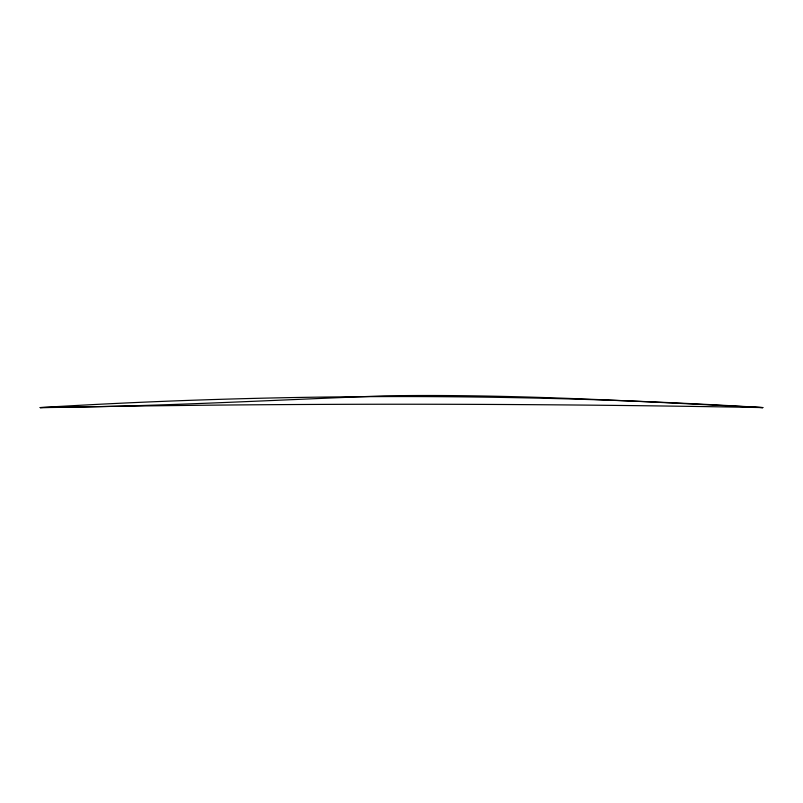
<?xml version="1.0" encoding="UTF-8"?>
<svg xmlns="http://www.w3.org/2000/svg" width="803" height="803" viewBox="0 0 803 803"><rect width="100%" height="100%" fill="white"/><g stroke="black" fill="none" stroke-linecap="round" stroke-linejoin="round"><path stroke-width="1.2" d="M40.15 407.593C280.789 392.868 522.211 392.908 762.85 407.593C521.97 403.116 281.03 403.116 40.15 407.593C154.909 406.639 269.487 400.215 384.125 395.849C510.467 393.781 636.719 401.319 762.85 407.593"/></g></svg>
